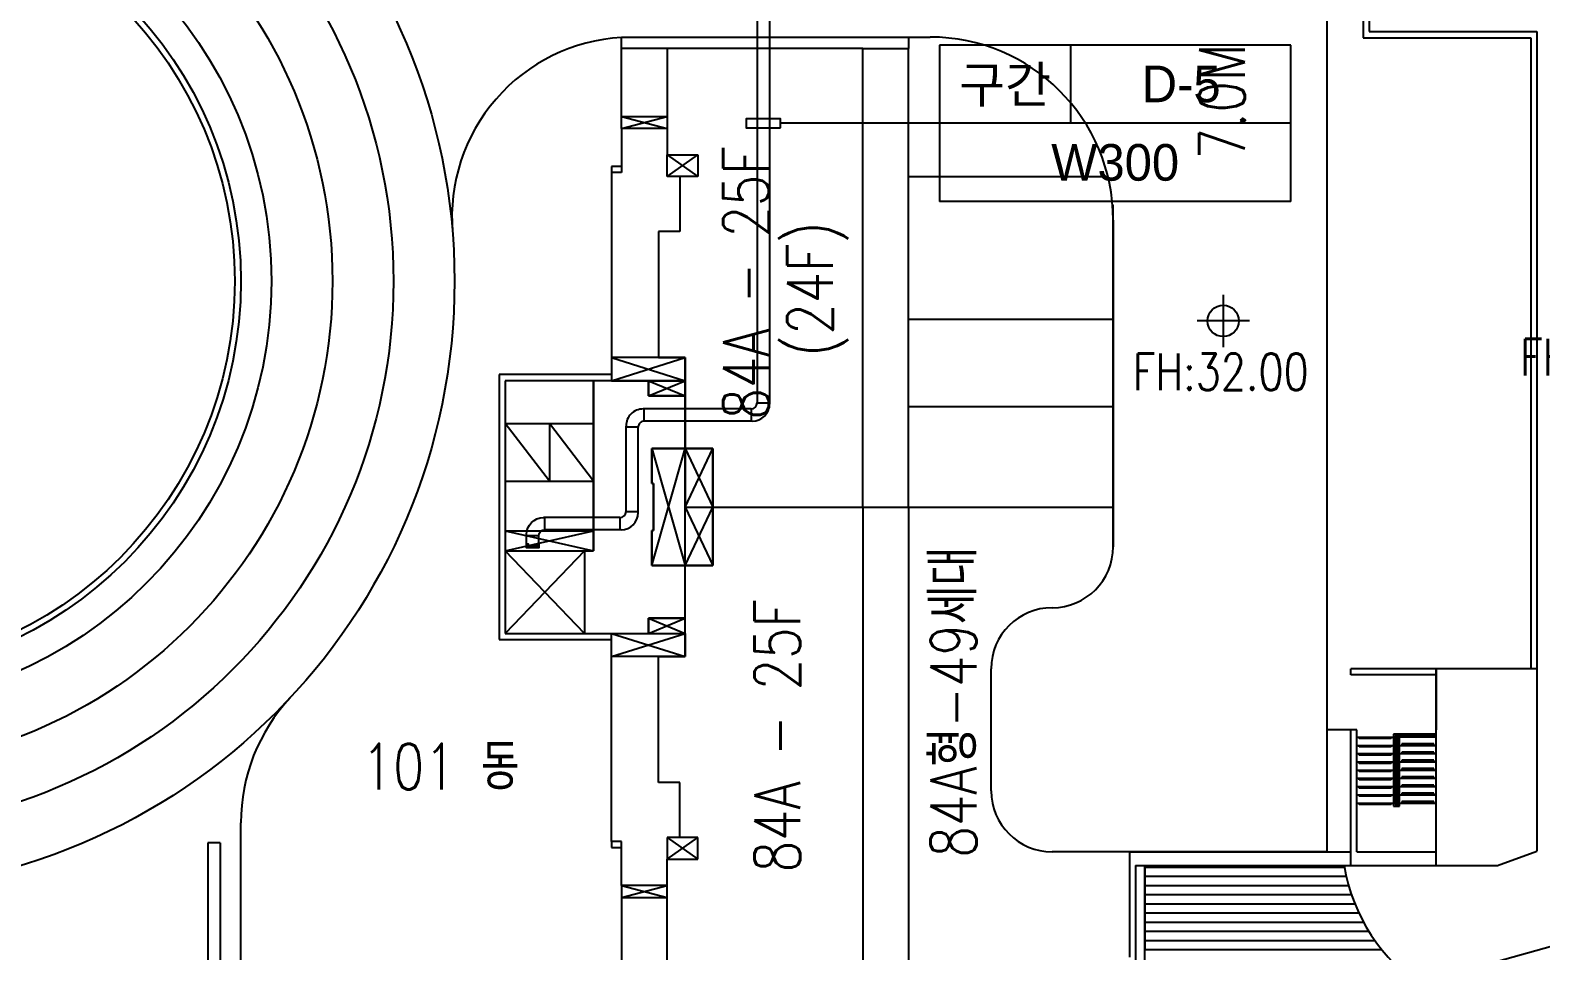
# Model space of a CAD drawing. Header units: millimetres. Extents: x 1145859089 to 1147511753, y -1047484727 to -1047247487.
# Drawn here: x 1147335149 to 1147384647, y -1047383252 to -1047353084 of the extents above; entities that cross this region are included whole.
import ezdxf
from ezdxf.enums import TextEntityAlignment as Align
from ezdxf.xclip import XClip

# ---------------------------------------------------------------- set-up
doc = ezdxf.new("R2010")
doc.units = ezdxf.units.MM
doc.header["$LTSCALE"] = 100
doc.header["$MEASUREMENT"] = 0
doc.header["$XCLIPFRAME"] = 2
doc.layers.get('0').update_dxf_attribs({"linetype": 'CONTINUOUS'})
for name, color, linetype in [('0-BLOCK', 2, 'CONTINUOUS'), ('TRAY', 1, 'CONTINUOUS'), ('TRAY(전력용)', 1, 'CONTINUOUS'), ('XREF', 135, 'CONTINUOUS'), ('단지배치도$0$S240910', 33, 'CONTINUOUS'), ('단지배치도$0$W240910', 135, 'CONTINUOUS')]:
    doc.layers.add(name, color=color, linetype=linetype)
doc.styles.add('WL', font='울릉도L_5.TTF')
doc.styles.add('단지배치도$0$WS1', font='romans.shx', dxfattribs={"width": 0.8, "bigfont": 'whgtxt.shx'})

# ---------------------------------------------------------------- blocks, each defined once
blk = doc.blocks.new('단지배치도$0$zw$9902')
at = {"layer": '단지배치도$0$W240910'}
for p, q in [((118550, 34251, 1673713), (118550, 18040, 1673713)), ((117365, 31946, 0), (117365, 13560, 0)), ((118750, 28832, 1673713), (118750, 18240, 1673713)), ((94250, 17690, 0), (94250, 18060, 0)), ((94250, 18060, 0), (103660, 18060, 0)), ((103660, 18060, 0), (103660, 17690, 0)), ((103660, 18060, 0), (104365, 18060, 0)), ((118550, 18040, 1673713), (124048, 18040, 1673713)), ((118750, 18240, 1673713), (124248, 18240, 1673713)), ((124048, 18040, 1673713), (124050, -2640, 1673713)), ((124248, 18240, 1673713), (124250, -8613, 1673713)), ((94250, 15455, 0), (94250, 17690, 0)), ((95750, 17690, 0), (94250, 17690, 0)), ((95750, 17690, 0), (95750, 14200, 0)), ((102160, 17690, 0), (95750, 17690, 0)), ((102160, 17690, 0), (103660, 17690, 0)), ((102160, 2660, 0), (102160, 17690, 0)), ((103660, 2660, 0), (103660, 17690, 0)), ((94250, 15065, 0), (94250, 15455, 0)), ((94250, 15455, 0), (95750, 15455, 0)), ((94250, 15455, 0), (95750, 15065, 0)), ((94250, 15065, 0), (95750, 15455, 0)), ((95750, 15455, 0), (95750, 15065, 0)), ((94250, 15065, 0), (94250, 13620, 0)), ((95750, 15065, 0), (94250, 15065, 0)), ((95750, 13495, 0), (95750, 14200, 0)), ((95750, 14200, 0), (96750, 14200, 0)), ((95750, 14200, 0), (96750, 13495, 0)), ((95750, 13495, 0), (96750, 14200, 0)), ((95750, 14200, 0), (96750, 14200, 0)), ((96750, 14200, 0), (96750, 13495, 0)), ((96750, 14200, 0), (96750, 13495, 0)), ((94250, 13820, 0), (93920, 13820, 0)), ((93920, 13820, 0), (93920, 13620, 0)), ((94250, 13620, 0), (93920, 13620, 0)), ((93920, 13620, 0), (93920, 7560, 0)), ((96750, 13495, 0), (95750, 13495, 0)), ((96750, 13495, 0), (96160, 13495, 0)), ((96160, 13495, 0), (96160, 11690, 0)), ((103660, 13490, 0), (110193, 13490, 0)), ((117365, 13560, 0), (117365, -8640, 0)), ((110365, 1360, 0), (110365, 12560, 0)), ((110365, 12060, 0), (110365, 1360, 0)), ((96160, 11690, 0), (95460, 11690, 0)), ((95460, 11690, 0), (95460, 7560, 0)), ((113969, 9615), (113969, 7901)), ((103660, 8820, 0), (110365, 8820, 0)), ((114826, 8758), (113111, 8758)), ((96340, 7560, 0), (93920, 7560, 0)), ((93920, 7560, 0), (93920, 6800, 0)), ((93920, 7560, 0), (96340, 6800, 0)), ((93920, 6800, 0), (96340, 7560, 0)), ((95460, 7560, 0), (96340, 7560, 0)), ((96340, 6800, 0), (96340, 7560, 0)), ((96340, 7560, 0), (96340, 6800, 0)), ((93920, 7000, 0), (90240, 7000, 0)), ((90240, 7000, 0), (90240, -1680, 0)), ((90440, 6800, 0), (90440, 1880, 0)), ((93340, 6800, 0), (90440, 6800, 0)), ((93340, 1880, 0), (93340, 6800, 0)), ((93340, 6800, 0), (93340, 1220, 0)), ((95140, 6800, 0), (93340, 6800, 0)), ((93920, 6800, 0), (96340, 6800, 0)), ((95140, 6800, 0), (95140, 6300, 0)), ((96340, 6800, 0), (95140, 6800, 0)), ((95140, 6300, 0), (95140, 6800, 0)), ((95140, 6300, 0), (96340, 6800, 0)), ((95140, 6800, 0), (96340, 6300, 0)), ((96340, 6300, 0), (96340, 6800, 0)), ((96340, 6800, 0), (96340, 6300, 0)), ((95140, 6300, 0), (96340, 6300, 0)), ((96340, 6300, 0), (95140, 6300, 0)), ((96340, 4580, 0), (96340, 6300, 0)), ((96340, 6300, 0), (96340, 4580, 0)), ((103660, 5950, 0), (110365, 5950, 0)), ((90440, 5400, 0), (93340, 5400, 0)), ((91890, 3510, 0), (90440, 5400, 0)), ((91890, 5400, 0), (91890, 3510, 0)), ((93340, 3510, 0), (91890, 5400, 0)), ((95250, 4580, 0), (95250, 3430, 0)), ((96340, 4580, 0), (95250, 4580, 0)), ((95250, 3430, 0), (95250, 4580, 0)), ((95250, 4580, 0), (96340, 4580, 0)), ((95250, 4580, 0), (96340, 740, 0)), ((95250, 740, 0), (96340, 4580, 0)), ((97250, 4580, 0), (96340, 4580, 0)), ((96340, 4580, 0), (96340, 2660, 0)), ((96340, 2660, 0), (96340, 4580, 0)), ((96340, 2660, 0), (97250, 4580, 0)), ((96340, 4580, 0), (97250, 2660, 0)), ((96340, 4580, 0), (97250, 4580, 0)), ((97250, 2660, 0), (97250, 4580, 0)), ((97250, 4580, 0), (97250, 2660, 0)), ((90440, 3510, 0), (93340, 3510, 0)), ((95250, 3430, 0), (95300, 3430, 0)), ((95300, 3430, 0), (95250, 3430, 0)), ((95300, 3430, 0), (95300, 1890, 0)), ((95300, 1890, 0), (95300, 3430, 0)), ((96340, 2660, 0), (97250, 2660, 0)), ((96340, 740, 0), (96340, 2660, 0)), ((96340, 740, 0), (96340, 2660, 0)), ((96340, 2660, 0), (97250, 2660, 0)), ((96340, 2660, 0), (97250, 740, 0)), ((96340, 740, 0), (97250, 2660, 0)), ((97250, 2660, 0), (102160, 2660, 0)), ((97250, 2660, 0), (97250, 740, 0)), ((97250, 740, 0), (97250, 2660, 0)), ((97250, 2660, 0), (102160, 2660, 0)), ((102160, 2660, 0), (103660, 2660, 0)), ((102160, 2660, 0), (102160, -12370, 0)), ((103660, 2660, 0), (103660, -12370, 0)), ((103660, 2655, 0), (110365, 2655, 0)), ((90440, 1880, 0), (93340, 1880, 0)), ((90440, 1880, 0), (90440, 1220, 0)), ((90440, 1220, 0), (93340, 1880, 0)), ((90440, 1880, 0), (93340, 1220, 0)), ((93340, 1220, 0), (93340, 1880, 0)), ((95300, 1890, 0), (95250, 1890, 0)), ((95250, 1890, 0), (95250, 740, 0)), ((95250, 740, 0), (95250, 1890, 0)), ((95250, 1890, 0), (95300, 1890, 0)), ((90440, 1220, 0), (93340, 1220, 0)), ((90440, 1220, 0), (90440, -1480, 0)), ((93040, 1220, 0), (90440, -1480, 0)), ((93040, -1480, 0), (90440, 1220, 0)), ((93340, 1220, 0), (93040, 1220, 0)), ((93040, 1220, 0), (93040, -1480, 0)), ((95250, 740, 0), (96340, 740, 0)), ((96340, 740, 0), (95250, 740, 0)), ((96340, -980, 0), (96340, 740, 0)), ((97250, 740, 0), (96340, 740, 0)), ((96340, -980, 0), (96340, 740, 0)), ((96340, 740, 0), (97250, 740, 0)), ((95140, -980, 0), (95140, -1480, 0)), ((96340, -980, 0), (95140, -980, 0)), ((95140, -1480, 0), (95140, -980, 0)), ((95140, -980, 0), (96340, -980, 0)), ((95140, -980, 0), (96340, -1480, 0)), ((95140, -1480, 0), (96340, -980, 0)), ((96340, -1480, 0), (96340, -980, 0)), ((96340, -1480, 0), (96340, -980, 0)), ((90440, -1480, 0), (93040, -1480, 0)), ((93040, -1480, 0), (95140, -1480, 0)), ((93920, -2240, 0), (93920, -1480, 0)), ((93920, -1480, 0), (96340, -1480, 0)), ((93920, -2240, 0), (96340, -1480, 0)), ((93920, -1480, 0), (96340, -2240, 0)), ((95140, -1480, 0), (96340, -1480, 0)), ((96340, -1480, 0), (96340, -2240, 0)), ((96340, -2240, 0), (96340, -1480, 0)), ((90240, -1680, 0), (93920, -1680, 0)), ((96340, -2240, 0), (93920, -2240, 0)), ((93920, -8300, 0), (93920, -2240, 0)), ((95460, -6370, 0), (95460, -2240, 0)), ((95460, -2240, 0), (96340, -2240, 0)), ((106365, -6640, 0), (106365, -2640, 0)), ((124250, -2640), (118150, -2640)), ((118150, -2840), (118150, -2640)), ((120950, -2840), (118150, -2840)), ((120950, -9090), (120950, -2640)), ((120950, -2640), (120950, -4640)), ((118150, -4640), (117365, -4640)), ((118150, -9090), (118150, -4640)), ((118350, -4640), (118150, -4640)), ((118350, -8640), (118350, -4640)), ((118350, -4880), (119550, -4880)), ((118425, -4930), (118425, -4880)), ((119475, -4930), (118425, -4930)), ((119475, -4880), (119475, -4930)), ((119550, -4780), (119550, -7140)), ((120950, -4780), (119550, -4780)), ((119600, -7090), (119600, -4830)), ((119600, -4830), (120950, -4830)), ((119630, -7040), (119630, -4880)), ((120950, -4880), (119630, -4880)), ((119670, -7040), (119670, -4880)), ((119700, -4880), (119700, -7090)), ((119750, -7140), (119750, -4880)), ((118350, -5150), (119550, -5150)), ((118350, -5420), (119550, -5420)), ((118425, -5200), (118425, -5150)), ((119475, -5200), (118425, -5200)), ((118425, -5470), (118425, -5420)), ((119475, -5150), (119475, -5200)), ((119475, -5420), (119475, -5470)), ((119630, -5150), (119600, -5150)), ((119630, -5420), (119600, -5420)), ((119700, -5150), (119670, -5150)), ((119700, -5420), (119670, -5420)), ((119750, -5150), (120950, -5150)), ((119750, -5420), (120950, -5420)), ((120875, -5100), (119825, -5100)), ((119825, -5100), (119825, -5150)), ((120875, -5370), (119825, -5370)), ((119825, -5370), (119825, -5420)), ((120875, -5150), (120875, -5100)), ((120875, -5420), (120875, -5370)), ((118350, -5690), (119550, -5690)), ((119475, -5470), (118425, -5470)), ((118425, -5740), (118425, -5690)), ((119475, -5740), (118425, -5740)), ((119475, -5690), (119475, -5740)), ((119630, -5690), (119600, -5690)), ((119700, -5690), (119670, -5690)), ((119750, -5690), (120950, -5690)), ((120875, -5640), (119825, -5640)), ((119825, -5640), (119825, -5690)), ((120875, -5910), (119825, -5910)), ((119825, -5910), (119825, -5960)), ((120875, -5690), (120875, -5640)), ((120875, -5960), (120875, -5910)), ((96160, -6370, 0), (95460, -6370, 0)), ((96160, -8175, 0), (96160, -6370, 0)), ((118350, -5960), (119550, -5960)), ((118350, -6230), (119550, -6230)), ((118425, -6010), (118425, -5960)), ((119475, -6010), (118425, -6010)), ((118425, -6280), (118425, -6230)), ((119475, -6280), (118425, -6280)), ((119475, -5960), (119475, -6010)), ((119475, -6230), (119475, -6280)), ((119630, -5960), (119600, -5960)), ((119630, -6230), (119600, -6230)), ((119700, -5960), (119670, -5960)), ((119700, -6230), (119670, -6230)), ((119750, -5960), (120950, -5960)), ((119750, -6230), (120950, -6230)), ((120875, -6180), (119825, -6180)), ((119825, -6180), (119825, -6230)), ((120875, -6230), (120875, -6180)), ((118350, -6500), (119550, -6500)), ((118350, -6770), (119550, -6770)), ((118425, -6550), (118425, -6500)), ((119475, -6550), (118425, -6550)), ((118425, -6820), (118425, -6770)), ((119475, -6820), (118425, -6820)), ((119475, -6500), (119475, -6550)), ((119475, -6770), (119475, -6820)), ((119630, -6500), (119600, -6500)), ((119630, -6770), (119600, -6770)), ((119700, -6500), (119670, -6500)), ((119700, -6770), (119670, -6770)), ((119750, -6500), (120950, -6500)), ((119750, -6770), (120950, -6770)), ((120875, -6450), (119825, -6450)), ((119825, -6450), (119825, -6500)), ((120875, -6720), (119825, -6720)), ((119825, -6720), (119825, -6770)), ((120875, -6500), (120875, -6450)), ((120875, -6770), (120875, -6720)), ((118350, -7040), (119550, -7040)), ((118425, -7090), (118425, -7040)), ((119475, -7090), (118425, -7090)), ((119475, -7040), (119475, -7090)), ((119550, -7140), (119750, -7140)), ((119630, -7040), (119600, -7040)), ((119700, -7090), (119600, -7090)), ((119700, -7040), (119670, -7040)), ((119750, -7040), (120950, -7040)), ((120875, -6990), (119825, -6990)), ((119825, -6990), (119825, -7040)), ((120875, -7040), (120875, -6990)), ((81781, -28400, 0), (81781, -7688, 0)), ((94250, -8300, 0), (93920, -8300, 0)), ((93920, -8300, 0), (93920, -8500, 0)), ((94250, -9745, 0), (94250, -8300, 0)), ((96750, -8175, 0), (95750, -8175, 0)), ((95750, -8175, 0), (95750, -8880, 0)), ((95750, -8880, 0), (96750, -8175, 0)), ((95750, -8175, 0), (96750, -8880, 0)), ((96750, -8175, 0), (96160, -8175, 0)), ((96750, -8880, 0), (96750, -8175, 0)), ((96750, -8880, 0), (96750, -8175, 0)), ((93920, -8500, 0), (94250, -8500, 0)), ((95750, -8880, 0), (96750, -8880, 0)), ((95750, -12370, 0), (95750, -8880, 0)), ((95750, -8880, 0), (96750, -8880, 0)), ((117365, -8640, 0), (108365, -8640, 0)), ((110900, -8640), (118150, -8640)), ((110900, -8640, 1673713), (110900, -12088, 1673713)), ((118350, -8640), (120950, -8640)), ((111400, -13195), (111400, -9090)), ((95750, -9745, 0), (94250, -9745, 0)), ((94250, -9745, 0), (94250, -10135, 0)), ((94250, -10135, 0), (95750, -9745, 0)), ((94250, -9745, 0), (95750, -10135, 0)), ((95750, -10135, 0), (95750, -9745, 0)), ((94250, -10135, 0), (95750, -10135, 0)), ((94250, -10135, 0), (94250, -12370, 0)), ((114548, -14567), (129972, -10260))]:
    blk.add_line(p, q, dxfattribs=at)
at = {"layer": '단지배치도$0$W240910', "ltscale": 5}
for p, q in [((118750, 34253, 0), (118750, 18240, 0)), ((118750, 18240, 0), (124248, 18240, 0)), ((124248, 18240, 0), (124250, -8613, 0)), ((122962, -9090), (124250, -8622)), ((122962, -9090), (124250, -8622)), ((111100, -9090, 0), (111100, -12252, 0)), ((111100, -9090), (122962, -9090)), ((111100, -9090), (122962, -9090))]:
    blk.add_line(p, q, dxfattribs=at)
at = {"layer": '단지배치도$0$W240910', "ltscale": 10}
blk.add_line((111400, -9090), (111400, -11854), dxfattribs=at)
at = {"layer": '단지배치도$0$W240910', "ltscale": 2}
for p, q in [((111400, -9140), (117939, -9140)), ((111400, -9440), (117999, -9440)), ((111400, -9740), (118075, -9740)), ((111400, -10040), (118169, -10040)), ((111400, -10340), (118279, -10340)), ((111400, -10640), (118409, -10640)), ((111400, -10940), (118559, -10940)), ((111400, -11240), (118730, -11240)), ((111400, -11540), (118926, -11540)), ((111400, -11840), (119149, -11840))]:
    blk.add_line(p, q, dxfattribs=at)
at = {"layer": '단지배치도$0$W240910'}
for centre, radius in [((68781, 10060, 0), 20000), ((68781, 10060, 0), 18000), ((68781, 10060, 0), 16000), ((68781, 10060, 0), 14000), ((68781, 10060, 0), 13000), ((68781, 10060, 0), 12800), ((113969, 8758), 514)]:
    blk.add_circle(centre, radius, dxfattribs=at)
for centre, radius, start, end in [((94596, 12160, 0), 5900, 93.3569, 184.6507), ((104365, 12060, 0), 6000, 360, 90), ((108365, 1360, 0), 2000, 270, 0), ((108365, -2640, 0), 2000, 90, 180), ((87781, -7688, 0), 6000, 136.9509, 180), ((108365, -6640, 0), 2000, 180, 270), ((123818, -8115, 0), 5968, 189.4025, 283.8835)]:
    blk.add_arc(centre, radius, start, end, dxfattribs=at)
at = {"layer": '단지배치도$0$S240910', "style": '단지배치도$0$WS1', "width": 0.8}
for s, p in [('7.0M 단지내도로', (114679, 14045)), ('84A - 25F', (99083, 5529, 0)), ('(24F)', (101177, 7587, 0)), ('84A형-49세대', (105883, -8827)), ('84A - 25F', (100109, -9311, 0))]:
    blk.add_text(s, height=1500, rotation=90, dxfattribs=at).set_placement(p)
for s, height, p in [('FH:18.40', 1200, (123703, 6967)), ('FH:32.00', 1200, (111010, 6491)), ('101 동', 1500, (85736, -6596))]:
    blk.add_text(s, height=height, dxfattribs=at).set_placement(p)
blk = doc.blocks.new('단지배치도')
blk.add_blockref('단지배치도$0$zw$9902', (141034, 142437))
blk = doc.blocks.new('A$C25E00273')
at = {"layer": 'TRAY(전력용)'}
blk.add_line((-806.11, -2312.16), (-806.11, -2313.16), dxfattribs=at)
blk.add_lwpolyline([(-803.55, -2312.16), (-803.11, -2312.16), (-803.11, -2313.16), (-806.11, -2313.16), (-806.11, -2312.16), (-805.67, -2312.16), (-805.67, -2312.36), (-805.91, -2312.36), (-805.91, -2312.96), (-803.31, -2312.96), (-803.31, -2312.36), (-803.55, -2312.36)], close=True, dxfattribs=at)
at = {"layer": 'TRAY(전력용)', "color": 7}
for centre in [(-805.61, -2312.71), (-805.11, -2312.71), (-804.61, -2312.71), (-804.11, -2312.71), (-803.61, -2312.71)]:
    blk.add_circle(centre, 0.25, dxfattribs=at)
blk = doc.blocks.new('zw$A601')
at = {"layer": 'TRAY(전력용)'}
for p, q in [((-436, 236, 0), (-436, -164, 0)), ((-236, 436), (164, 436))]:
    blk.add_line(p, q, dxfattribs=at)
for centre, radius in [((-436, 436), 200), ((-396, 396), 560)]:
    blk.add_arc(centre, radius, 270, 0, dxfattribs=at)
blk = doc.blocks.new('zw$EC20')
at = {"layer": 'TRAY(전력용)'}
for p, q in [((72997, 66925, 0), (72997, 49653, 0)), ((73397, 66965, 0), (73397, 49613, 0)), ((72797, 49453, 0), (69260, 49453, 0)), ((72837, 49053, 0), (69300, 49053, 0)), ((68700, 46095, 0), (68700, 48893, 0)), ((69100, 46055, 0), (69100, 48853, 0)), ((68500, 45895, 0), (66000, 45895, 0)), ((65440, 45032, 0), (65440, 45335, 0)), ((65840, 45032, 0), (65840, 45295, 0)), ((68540, 45495, 0), (66040, 45495, 0)), ((55000, 35229, 0), (55000, 4258, 0)), ((55400, 35229, 0), (55000, 35229, 0)), ((55400, 35229, 0), (55400, 4218, 0))]:
    blk.add_line(p, q, dxfattribs=at)
for p, rotation in [((73233, 49217, 0), 359.9999999999999), ((68864, 49289, 0), 179.9999999999999), ((68936, 45659, 0), 360)]:
    blk.add_blockref('zw$A601', p, dxfattribs=dict(at, rotation=rotation))
at = {"layer": 'TRAY(전력용)', "xscale": -1, "rotation": 270}
blk.add_blockref('zw$A601', (65604, 45731, 0), dxfattribs=at)
at = {"layer": 'TRAY(전력용)', "xscale": 133.3333333333332, "yscale": 133.3333333333332, "zscale": 133.3333333333332}
blk.add_blockref('A$C25E00273', (172921, 353320, 0), dxfattribs=at)
blk = doc.blocks.new('zw$2F09')
at = {"layer": 'TRAY(전력용)', "lineweight": -2, "ltscale": 0.5}
blk.add_blockref('zw$EC20', (-132762, 21371, 0), dxfattribs=at)
blk = doc.blocks.new('A$C25F07BB0')
at = {"layer": '0-BLOCK', "color": 6}
blk.add_line((0, 0), (0, 7822), dxfattribs=at)
blk.add_lwpolyline([(217, 7822), (-217, 7822), (-217, 9504), (217, 9504)], close=True, dxfattribs=at)
blk = doc.blocks.new('A$C4F4C36A7')
at = {"layer": 'TRAY', "color": 6}
for p, q in [((0, 5124), (0, 2562)), ((5756, 5124), (0, 5124)), ((11512, 5124), (5756, 5124)), ((11512, 2562), (11512, 5124)), ((0, 2562), (0, 0)), ((5756, 2562), (0, 2562)), ((11512, 2562), (5756, 2562)), ((11512, 2562), (5756, 2562)), ((11512, 0), (11512, 2562)), ((5756, 0), (0, 0)), ((11512, 0), (5756, 0))]:
    blk.add_line(p, q, dxfattribs=at)
blk = doc.blocks.new('A$C28682198')
at = {"color": 6}
blk.add_line((4301, 2562), (4301, 5124), dxfattribs=at)
blk.add_blockref('A$C4F4C36A7', (0, 0))

msp = doc.modelspace()

# ---------------------------------------------------------------- block references
at = {"layer": '0-BLOCK', "rotation": 359.9999968060735}
msp.add_blockref('A$C28682198', (1147364944.889529, -1047358695.709891, 0), dxfattribs=at)
at = {"layer": '0-BLOCK', "xscale": -0.6666666666666666, "yscale": 0.6666666666666666, "zscale": 0.6666666666666666, "rotation": 90.00000638288726}
msp.add_blockref('A$C25F07BB0', (1147364944.889405, -1047356133.646289, 0), dxfattribs=at)
at = {"layer": 'TRAY(전력용)', "ltscale": 2}
msp.add_blockref('zw$2F09', (1147418733.945579, -1047436318.934696, 0), dxfattribs=at)
at = {"layer": 'XREF'}
ref = msp.add_blockref('단지배치도', (1147119237.834579, -1047513806.462535), dxfattribs=at)
XClip(ref).set_block_clipping_path([(72982.4064819524, 34919.7593965302), (360382.4067475507, 255319.7593436702)])

# ---------------------------------------------------------------- texts
at = {"layer": '0-BLOCK', "color": 2, "style": 'WL'}
for s, p in [('구간', (1147367095.145779, -1047354852.614383, 0)), ('D-5', (1147372863.079613, -1047354852.614579, 0)), ('W300', (1147370700.843826, -1047357414.678446, 0))]:
    msp.add_text(s, height=1200, dxfattribs=at).set_placement(p, align=Align.MIDDLE)

doc.saveas('drawing.dxf')
